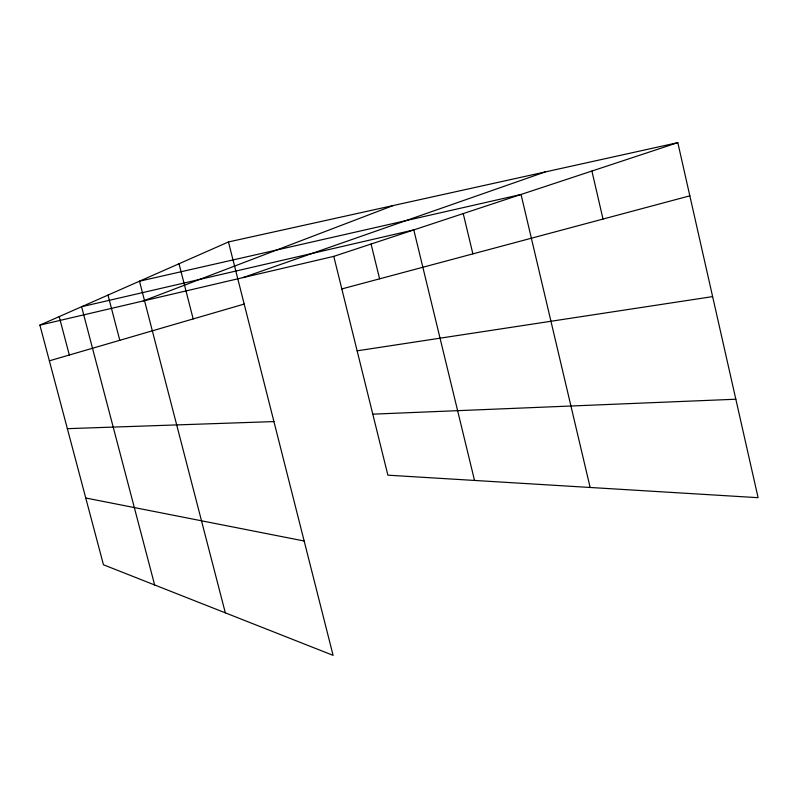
<?xml version="1.0" encoding="UTF-8"?>
<svg xmlns="http://www.w3.org/2000/svg" width="798" height="798" viewBox="0 0 798 798"><rect width="100%" height="100%" fill="white"/><g stroke="black" fill="none" stroke-linecap="round" stroke-linejoin="round"><path stroke-width="1.2" d="M228.457 241.954L333.105 655.358L103.461 564.775L39.9 325.125L228.457 241.954L677.811 142.643L758.1 497.683L387.888 475.179L333.773 256.367L677.811 142.643M143.231 300.946L393.195 205.545M242.941 277.614L545.094 171.979M49.366 360.826L244.178 304.068M341.823 288.936L689.841 195.829M39.9 325.125L333.773 256.367M357.135 350.831L712.624 296.607M372.796 414.162L735.836 399.229M67.361 428.666L273.923 421.583M85.745 498.002L304.158 541.004M59.192 316.616L69.326 355.01M154.652 584.974L81.605 306.721L413.803 229.914L474.531 480.446M107.989 295.09L119.79 340.307M225.325 612.844L139.49 281.195L521.054 194.463L590.141 487.468M179.031 263.749L193.176 318.931M371.08 244.038L379.599 278.821M463.229 213.575L472.875 253.874M591.907 171.041L603.019 219.061"/></g></svg>
